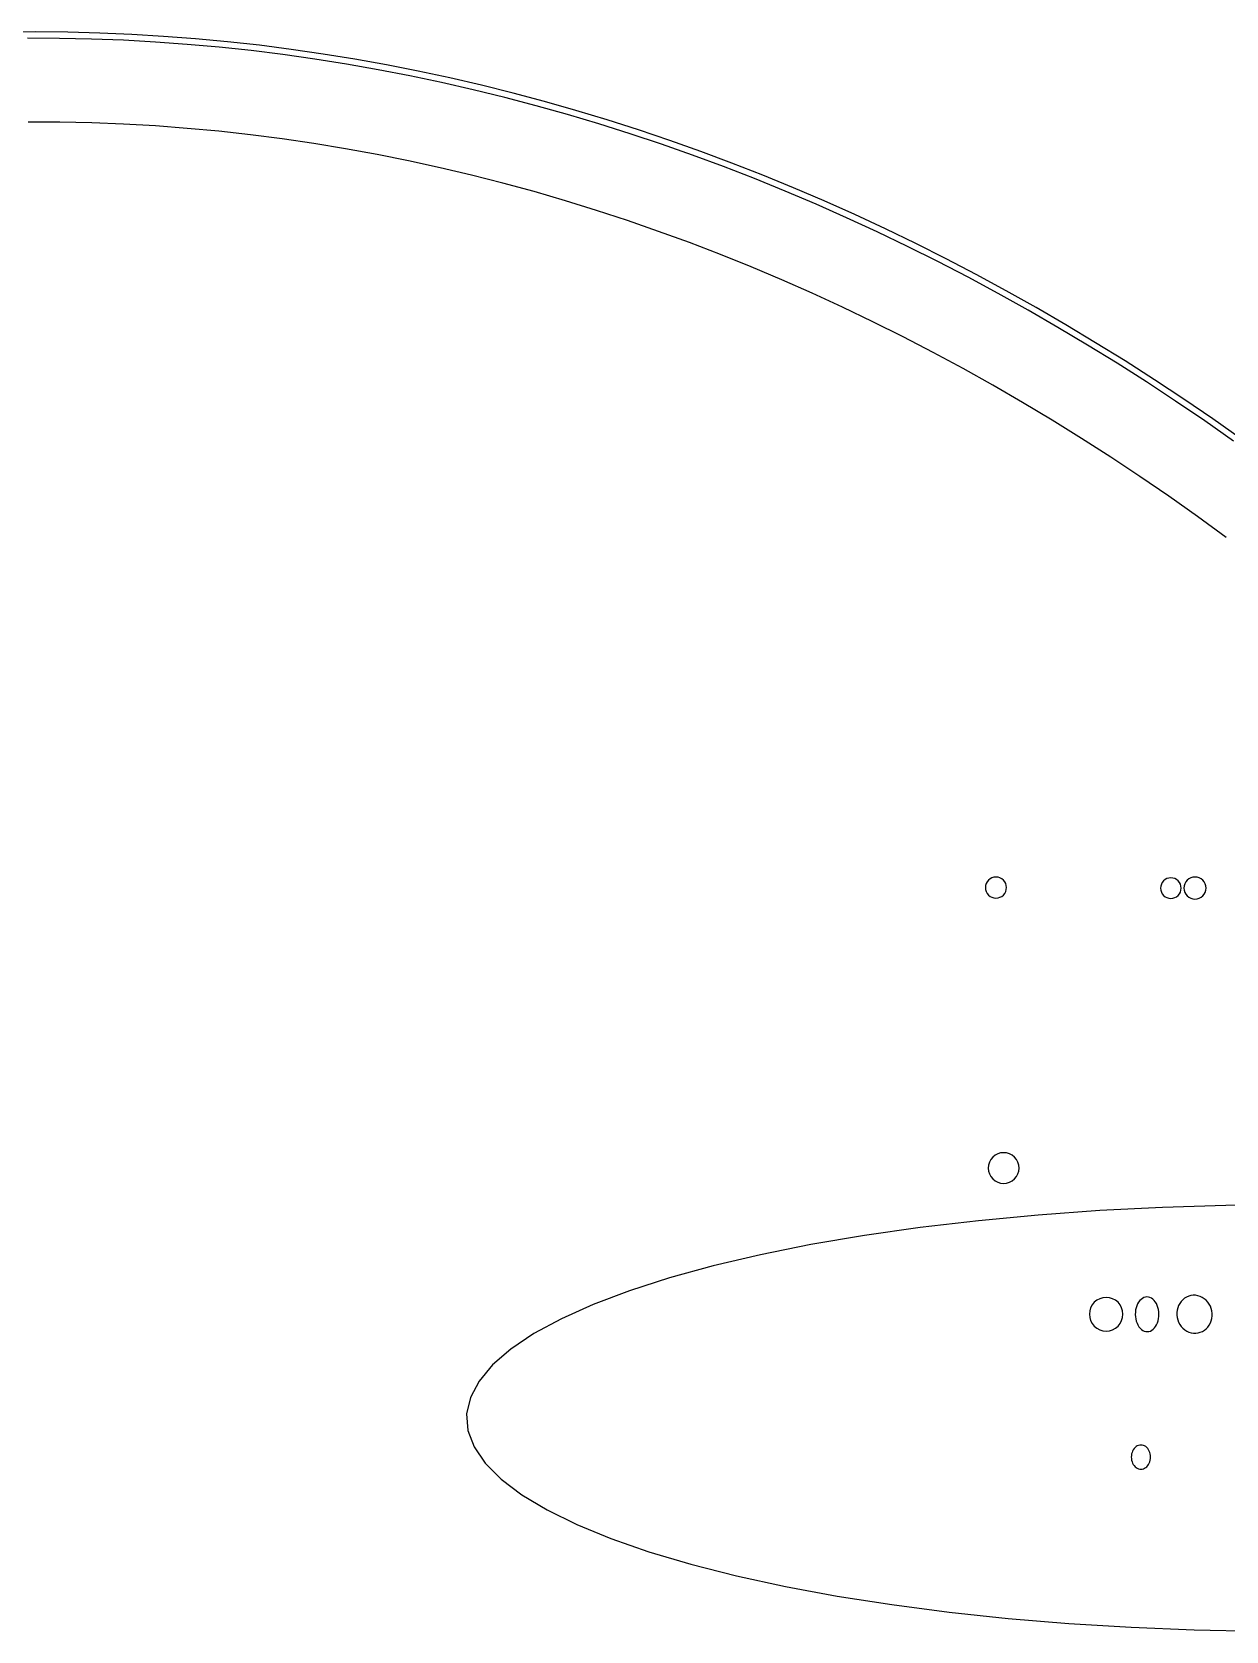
# Model space of a CAD drawing. Extents: x -4 to 217, y -26 to 302.
# Drawn here: x 106.2 to 153.4, y 238.6 to 301.8 of the extents above; entities that cross this region are included whole.
import ezdxf

# ---------------------------------------------------------------- set-up
doc = ezdxf.new("R2010")
doc.units = 0

msp = doc.modelspace()

# ---------------------------------------------------------------- linework, layer by layer
at = {"layer": 'CIRCLES'}
for p, q in [((143.929, 268.172), (143.905, 268.094)), ((143.968, 268.244), (143.929, 268.172)), ((144.02, 268.307), (143.968, 268.244)), ((144.083, 268.359), (144.02, 268.307)), ((144.155, 268.398), (144.083, 268.359)), ((144.233, 268.421), (144.155, 268.398)), ((144.314, 268.429), (144.233, 268.421)), ((144.396, 268.421), (144.314, 268.429)), ((144.474, 268.398), (144.396, 268.421)), ((144.546, 268.359), (144.474, 268.398)), ((144.609, 268.307), (144.546, 268.359)), ((144.661, 268.244), (144.609, 268.307)), ((144.7, 268.172), (144.661, 268.244)), ((144.723, 268.094), (144.7, 268.172)), ((150.86, 268.147), (150.837, 268.071)), ((150.897, 268.217), (150.86, 268.147)), ((150.948, 268.279), (150.897, 268.217)), ((151.01, 268.33), (150.948, 268.279)), ((151.08, 268.367), (151.01, 268.33)), ((151.156, 268.39), (151.08, 268.367)), ((151.236, 268.398), (151.156, 268.39)), ((151.315, 268.39), (151.236, 268.398)), ((151.392, 268.367), (151.315, 268.39)), ((151.462, 268.33), (151.392, 268.367)), ((151.524, 268.279), (151.462, 268.33)), ((151.574, 268.217), (151.524, 268.279)), ((151.612, 268.147), (151.574, 268.217)), ((151.635, 268.071), (151.612, 268.147)), ((151.785, 268.158), (151.76, 268.076)), ((151.826, 268.234), (151.785, 268.158)), ((151.88, 268.3), (151.826, 268.234)), ((151.946, 268.354), (151.88, 268.3)), ((152.021, 268.394), (151.946, 268.354)), ((152.103, 268.419), (152.021, 268.394)), ((152.188, 268.428), (152.103, 268.419)), ((152.273, 268.419), (152.188, 268.428)), ((152.355, 268.394), (152.273, 268.419)), ((152.431, 268.354), (152.355, 268.394)), ((152.497, 268.3), (152.431, 268.354)), ((152.551, 268.234), (152.497, 268.3)), ((152.591, 268.158), (152.551, 268.234)), ((152.616, 268.076), (152.591, 268.158)), ((143.905, 268.094), (143.897, 268.012)), ((143.897, 268.012), (143.905, 267.931)), ((143.905, 267.931), (143.929, 267.853)), ((143.929, 267.853), (143.968, 267.781)), ((143.968, 267.781), (144.02, 267.718)), ((144.02, 267.718), (144.083, 267.666)), ((144.083, 267.666), (144.155, 267.627)), ((144.155, 267.627), (144.233, 267.603)), ((144.233, 267.603), (144.314, 267.595)), ((144.314, 267.595), (144.396, 267.603)), ((144.396, 267.603), (144.474, 267.627)), ((144.474, 267.627), (144.546, 267.666)), ((144.546, 267.666), (144.609, 267.718)), ((144.609, 267.718), (144.661, 267.781)), ((144.661, 267.781), (144.7, 267.853)), ((144.7, 267.853), (144.723, 267.931)), ((144.731, 268.012), (144.723, 268.094)), ((144.723, 267.931), (144.731, 268.012)), ((150.837, 268.071), (150.829, 267.991)), ((150.829, 267.991), (150.837, 267.912)), ((150.837, 267.912), (150.86, 267.835)), ((150.86, 267.835), (150.897, 267.765)), ((150.897, 267.765), (150.948, 267.703)), ((150.948, 267.703), (151.01, 267.653)), ((151.01, 267.653), (151.08, 267.615)), ((151.08, 267.615), (151.156, 267.592)), ((151.156, 267.592), (151.236, 267.584)), ((151.236, 267.584), (151.315, 267.592)), ((151.315, 267.592), (151.392, 267.615)), ((151.392, 267.615), (151.462, 267.653)), ((151.462, 267.653), (151.524, 267.703)), ((151.524, 267.703), (151.574, 267.765)), ((151.574, 267.765), (151.612, 267.835)), ((151.612, 267.835), (151.635, 267.912)), ((151.643, 267.991), (151.635, 268.071)), ((151.635, 267.912), (151.643, 267.991)), ((151.76, 268.076), (151.752, 267.991)), ((151.752, 267.991), (151.76, 267.906)), ((151.76, 267.906), (151.785, 267.824)), ((151.785, 267.824), (151.826, 267.749)), ((151.826, 267.749), (151.88, 267.683)), ((151.88, 267.683), (151.946, 267.628)), ((151.946, 267.628), (152.021, 267.588)), ((152.021, 267.588), (152.103, 267.563)), ((152.103, 267.563), (152.188, 267.555)), ((152.188, 267.555), (152.273, 267.563)), ((152.273, 267.563), (152.355, 267.588)), ((152.355, 267.588), (152.431, 267.628)), ((152.431, 267.628), (152.497, 267.683)), ((152.497, 267.683), (152.551, 267.749)), ((152.551, 267.749), (152.591, 267.824)), ((152.591, 267.824), (152.616, 267.906)), ((152.625, 267.991), (152.616, 268.076)), ((152.616, 267.906), (152.625, 267.991)), ((144.281, 257.427), (144.189, 257.351)), ((144.386, 257.483), (144.281, 257.427)), ((144.5, 257.518), (144.386, 257.483)), ((144.619, 257.529), (144.5, 257.518)), ((144.738, 257.518), (144.619, 257.529)), ((144.852, 257.483), (144.738, 257.518)), ((144.957, 257.427), (144.852, 257.483)), ((145.049, 257.351), (144.957, 257.427)), ((144.023, 257.04), (144.011, 256.921)), ((144.011, 256.921), (144.023, 256.802)), ((144.057, 257.154), (144.023, 257.04)), ((144.023, 256.802), (144.057, 256.688)), ((144.113, 257.259), (144.057, 257.154)), ((144.189, 257.351), (144.113, 257.259)), ((145.125, 257.259), (145.049, 257.351)), ((145.181, 257.154), (145.125, 257.259)), ((145.216, 257.04), (145.181, 257.154)), ((145.181, 256.688), (145.216, 256.802)), ((145.227, 256.921), (145.216, 257.04)), ((145.216, 256.802), (145.227, 256.921)), ((144.057, 256.688), (144.113, 256.583)), ((144.113, 256.583), (144.189, 256.491)), ((144.189, 256.491), (144.281, 256.415)), ((144.281, 256.415), (144.386, 256.359)), ((144.386, 256.359), (144.5, 256.324)), ((144.5, 256.324), (144.619, 256.313)), ((144.619, 256.313), (144.738, 256.324)), ((144.738, 256.324), (144.852, 256.359)), ((144.852, 256.359), (144.957, 256.415)), ((144.957, 256.415), (145.049, 256.491)), ((145.049, 256.491), (145.125, 256.583)), ((145.125, 256.583), (145.181, 256.688)), ((148.306, 251.695), (148.205, 251.612)), ((148.42, 251.756), (148.306, 251.695)), ((148.545, 251.794), (148.42, 251.756)), ((148.675, 251.807), (148.545, 251.794)), ((148.804, 251.794), (148.675, 251.807)), ((148.929, 251.756), (148.804, 251.794)), ((149.044, 251.695), (148.929, 251.756)), ((149.144, 251.612), (149.044, 251.695)), ((148.023, 251.272), (148.01, 251.143)), ((148.01, 251.143), (148.023, 251.013)), ((148.061, 251.397), (148.023, 251.272)), ((148.122, 251.512), (148.061, 251.397)), ((148.205, 251.612), (148.122, 251.512)), ((149.227, 251.512), (149.144, 251.612)), ((149.288, 251.397), (149.227, 251.512)), ((149.326, 251.272), (149.288, 251.397)), ((149.339, 251.143), (149.326, 251.272)), ((149.326, 251.013), (149.339, 251.143)), ((148.023, 251.013), (148.061, 250.888)), ((148.061, 250.888), (148.122, 250.773)), ((148.122, 250.773), (148.205, 250.673)), ((148.205, 250.673), (148.306, 250.59)), ((148.306, 250.59), (148.42, 250.529)), ((148.42, 250.529), (148.545, 250.491)), ((148.545, 250.491), (148.675, 250.478)), ((148.675, 250.478), (148.804, 250.491)), ((148.804, 250.491), (148.929, 250.529)), ((148.929, 250.529), (149.044, 250.59)), ((149.044, 250.59), (149.144, 250.673)), ((149.144, 250.673), (149.227, 250.773)), ((149.227, 250.773), (149.288, 250.888)), ((149.288, 250.888), (149.326, 251.013))]:
    msp.add_line(p, q, dxfattribs=at)
at = {"layer": 'ELLIPSES'}
for p, q in [((106.327, 301.846), (105.062, 301.835)), ((107.592, 301.835), (106.327, 301.846)), ((108.857, 301.803), (107.592, 301.835)), ((110.122, 301.749), (108.857, 301.803)), ((111.386, 301.673), (110.122, 301.749)), ((112.649, 301.577), (111.386, 301.673)), ((107.268, 301.592), (106.003, 301.597)), ((108.532, 301.565), (107.268, 301.592)), ((109.796, 301.516), (108.532, 301.565)), ((111.06, 301.446), (109.796, 301.516)), ((112.323, 301.354), (111.06, 301.446)), ((113.585, 301.241), (112.323, 301.354)), ((113.912, 301.458), (112.649, 301.577)), ((114.847, 301.107), (113.585, 301.241)), ((115.173, 301.318), (113.912, 301.458)), ((116.107, 300.95), (114.847, 301.107)), ((116.434, 301.157), (115.173, 301.318)), ((117.693, 300.974), (116.434, 301.157)), ((117.366, 300.773), (116.107, 300.95)), ((118.623, 300.574), (117.366, 300.773)), ((118.95, 300.77), (117.693, 300.974)), ((119.879, 300.353), (118.623, 300.574)), ((120.206, 300.545), (118.95, 300.77)), ((121.133, 300.111), (119.879, 300.353)), ((121.46, 300.298), (120.206, 300.545)), ((122.385, 299.848), (121.133, 300.111)), ((122.712, 300.03), (121.46, 300.298)), ((123.635, 299.563), (122.385, 299.848)), ((123.962, 299.74), (122.712, 300.03)), ((125.21, 299.429), (123.962, 299.74)), ((124.882, 299.257), (123.635, 299.563)), ((126.127, 298.93), (124.882, 299.257)), ((126.455, 299.097), (125.21, 299.429)), ((127.697, 298.744), (126.455, 299.097)), ((127.37, 298.581), (126.127, 298.93)), ((128.61, 298.211), (127.37, 298.581)), ((128.937, 298.37), (127.697, 298.744)), ((107.285, 298.28), (106.027, 298.286)), ((108.543, 298.252), (107.285, 298.28)), ((109.801, 298.202), (108.543, 298.252)), ((111.059, 298.129), (109.801, 298.202)), ((112.316, 298.035), (111.059, 298.129)), ((113.572, 297.918), (112.316, 298.035)), ((114.826, 297.779), (113.572, 297.918)), ((129.847, 297.821), (128.61, 298.211)), ((130.174, 297.975), (128.937, 298.37)), ((131.08, 297.409), (129.847, 297.821)), ((131.407, 297.559), (130.174, 297.975)), ((116.08, 297.617), (114.826, 297.779)), ((117.333, 297.434), (116.08, 297.617)), ((118.584, 297.228), (117.333, 297.434)), ((119.833, 297.001), (118.584, 297.228)), ((132.311, 296.976), (131.08, 297.409)), ((132.637, 297.121), (131.407, 297.559)), ((121.08, 296.751), (119.833, 297.001)), ((122.325, 296.479), (121.08, 296.751)), ((133.538, 296.522), (132.311, 296.976)), ((133.864, 296.663), (132.637, 297.121)), ((135.087, 296.184), (133.864, 296.663)), ((123.568, 296.185), (122.325, 296.479)), ((124.809, 295.869), (123.568, 296.185)), ((134.761, 296.047), (133.538, 296.522)), ((135.981, 295.552), (134.761, 296.047)), ((136.307, 295.684), (135.087, 296.184)), ((126.047, 295.532), (124.809, 295.869)), ((127.282, 295.172), (126.047, 295.532)), ((137.197, 295.035), (135.981, 295.552)), ((137.522, 295.164), (136.307, 295.684)), ((128.515, 294.791), (127.282, 295.172)), ((129.744, 294.387), (128.515, 294.791)), ((138.408, 294.498), (137.197, 295.035)), ((138.734, 294.623), (137.522, 295.164)), ((130.97, 293.962), (129.744, 294.387)), ((139.616, 293.941), (138.408, 294.498)), ((139.941, 294.061), (138.734, 294.623)), ((141.143, 293.479), (139.941, 294.061)), ((132.193, 293.516), (130.97, 293.962)), ((133.412, 293.048), (132.193, 293.516)), ((140.819, 293.362), (139.616, 293.941)), ((142.341, 292.876), (141.143, 293.479)), ((134.627, 292.558), (133.412, 293.048)), ((142.018, 292.764), (140.819, 293.362)), ((143.211, 292.145), (142.018, 292.764)), ((143.535, 292.253), (142.341, 292.876)), ((135.839, 292.047), (134.627, 292.558)), ((144.4, 291.505), (143.211, 292.145)), ((144.723, 291.61), (143.535, 292.253)), ((137.046, 291.514), (135.839, 292.047)), ((138.249, 290.96), (137.046, 291.514)), ((145.584, 290.845), (144.4, 291.505)), ((145.907, 290.946), (144.723, 291.61)), ((139.447, 290.385), (138.249, 290.96)), ((147.085, 290.263), (145.907, 290.946)), ((140.641, 289.789), (139.447, 290.385)), ((146.763, 290.166), (145.584, 290.845)), ((148.258, 289.559), (147.085, 290.263)), ((141.831, 289.172), (140.641, 289.789)), ((147.936, 289.466), (146.763, 290.166)), ((143.015, 288.533), (141.831, 289.172)), ((149.104, 288.746), (147.936, 289.466)), ((149.425, 288.836), (148.258, 289.559)), ((144.194, 287.874), (143.015, 288.533)), ((150.267, 288.006), (149.104, 288.746)), ((150.587, 288.093), (149.425, 288.836)), ((145.368, 287.194), (144.194, 287.874)), ((151.423, 287.247), (150.267, 288.006)), ((151.743, 287.33), (150.587, 288.093)), ((146.536, 286.493), (145.368, 287.194)), ((152.574, 286.467), (151.423, 287.247)), ((152.892, 286.547), (151.743, 287.33)), ((147.699, 285.772), (146.536, 286.493)), ((153.718, 285.669), (152.574, 286.467)), ((154.036, 285.745), (152.892, 286.547)), ((148.856, 285.03), (147.699, 285.772)), ((150.007, 284.268), (148.856, 285.03)), ((151.153, 283.485), (150.007, 284.268)), ((152.292, 282.682), (151.153, 283.485)), ((153.424, 281.859), (152.292, 282.682)), ((155.935, 255.464), (153.411, 255.439)), ((143.618, 254.838), (141.319, 254.568)), ((145.991, 255.062), (143.618, 254.838)), ((148.424, 255.237), (145.991, 255.062)), ((150.903, 255.363), (148.424, 255.237)), ((153.411, 255.439), (150.903, 255.363)), ((139.108, 254.252), (136.997, 253.893)), ((141.319, 254.568), (139.108, 254.252)), ((136.997, 253.893), (135.001, 253.493)), ((133.131, 253.053), (131.398, 252.578)), ((135.001, 253.493), (133.131, 253.053)), ((131.398, 252.578), (129.812, 252.069)), ((129.812, 252.069), (128.384, 251.53)), ((150.004, 251.678), (149.959, 251.619)), ((150.054, 251.729), (150.004, 251.678)), ((150.108, 251.769), (150.054, 251.729)), ((150.165, 251.799), (150.108, 251.769)), ((150.225, 251.817), (150.165, 251.799)), ((150.286, 251.824), (150.225, 251.817)), ((150.347, 251.819), (150.286, 251.824)), ((150.407, 251.802), (150.347, 251.819)), ((150.466, 251.774), (150.407, 251.802)), ((150.521, 251.736), (150.466, 251.774)), ((150.572, 251.686), (150.521, 251.736)), ((150.619, 251.628), (150.572, 251.686)), ((151.705, 251.716), (151.641, 251.649)), ((151.778, 251.774), (151.705, 251.716)), ((151.857, 251.821), (151.778, 251.774)), ((151.942, 251.857), (151.857, 251.821)), ((152.03, 251.88), (151.942, 251.857)), ((152.121, 251.891), (152.03, 251.88)), ((152.213, 251.889), (152.121, 251.891)), ((152.304, 251.874), (152.213, 251.889)), ((152.393, 251.846), (152.304, 251.874)), ((152.478, 251.807), (152.393, 251.846)), ((152.557, 251.756), (152.478, 251.807)), ((152.63, 251.694), (152.557, 251.756)), ((152.696, 251.623), (152.63, 251.694)), ((128.384, 251.53), (127.121, 250.964)), ((149.831, 251.221), (149.828, 251.132)), ((149.828, 251.132), (149.834, 251.042)), ((149.842, 251.31), (149.831, 251.221)), ((149.834, 251.042), (149.847, 250.955)), ((149.86, 251.395), (149.842, 251.31)), ((149.886, 251.476), (149.86, 251.395)), ((149.919, 251.551), (149.886, 251.476)), ((149.959, 251.619), (149.919, 251.551)), ((150.661, 251.561), (150.619, 251.628)), ((150.695, 251.487), (150.661, 251.561)), ((150.724, 251.407), (150.695, 251.487)), ((150.744, 251.322), (150.724, 251.407)), ((150.758, 251.234), (150.744, 251.322)), ((150.749, 250.967), (150.76, 251.055)), ((150.763, 251.145), (150.758, 251.234)), ((150.76, 251.055), (150.763, 251.145)), ((151.481, 251.304), (151.469, 251.207)), ((151.469, 251.207), (151.47, 251.109)), ((151.47, 251.109), (151.482, 251.012)), ((151.505, 251.398), (151.481, 251.304)), ((151.539, 251.488), (151.505, 251.398)), ((151.585, 251.572), (151.539, 251.488)), ((151.641, 251.649), (151.585, 251.572)), ((152.752, 251.544), (152.696, 251.623)), ((152.798, 251.458), (152.752, 251.544)), ((152.833, 251.367), (152.798, 251.458)), ((152.857, 251.271), (152.833, 251.367)), ((152.87, 251.174), (152.857, 251.271)), ((152.858, 250.979), (152.87, 251.076)), ((152.87, 251.076), (152.87, 251.174)), ((127.121, 250.964), (126.031, 250.374)), ((149.847, 250.955), (149.868, 250.87)), ((149.868, 250.87), (149.896, 250.79)), ((149.896, 250.79), (149.931, 250.716)), ((149.931, 250.716), (149.972, 250.649)), ((149.972, 250.649), (150.019, 250.59)), ((150.019, 250.59), (150.07, 250.541)), ((150.07, 250.541), (150.126, 250.502)), ((150.126, 250.502), (150.184, 250.474)), ((150.184, 250.474), (150.244, 250.458)), ((150.244, 250.458), (150.305, 250.453)), ((150.305, 250.453), (150.366, 250.459)), ((150.366, 250.459), (150.426, 250.478)), ((150.426, 250.478), (150.483, 250.507)), ((150.483, 250.507), (150.538, 250.548)), ((150.538, 250.548), (150.588, 250.598)), ((150.588, 250.598), (150.633, 250.658)), ((150.633, 250.658), (150.672, 250.726)), ((150.672, 250.726), (150.705, 250.801)), ((150.705, 250.801), (150.731, 250.882)), ((150.731, 250.882), (150.749, 250.967)), ((151.482, 251.012), (151.506, 250.916)), ((151.506, 250.916), (151.542, 250.825)), ((151.542, 250.825), (151.588, 250.739)), ((151.588, 250.739), (151.644, 250.66)), ((151.644, 250.66), (151.709, 250.589)), ((151.709, 250.589), (151.782, 250.528)), ((151.782, 250.528), (151.862, 250.477)), ((151.862, 250.477), (151.947, 250.437)), ((151.947, 250.437), (152.035, 250.41)), ((152.035, 250.41), (152.127, 250.395)), ((152.218, 250.392), (152.309, 250.403)), ((152.309, 250.403), (152.398, 250.426)), ((152.398, 250.426), (152.482, 250.462)), ((152.482, 250.462), (152.562, 250.509)), ((152.562, 250.509), (152.634, 250.567)), ((152.634, 250.567), (152.699, 250.635)), ((152.699, 250.635), (152.755, 250.711)), ((152.755, 250.711), (152.8, 250.795)), ((152.8, 250.795), (152.835, 250.885)), ((152.835, 250.885), (152.858, 250.979)), ((125.122, 249.765), (124.397, 249.139)), ((126.031, 250.374), (125.122, 249.765)), ((152.127, 250.395), (152.218, 250.392)), ((124.397, 249.139), (123.863, 248.5)), ((123.863, 248.5), (123.521, 247.852)), ((123.521, 247.852), (123.374, 247.2)), ((123.374, 247.2), (123.423, 246.546)), ((123.423, 246.546), (123.668, 245.896)), ((123.668, 245.896), (124.106, 245.252)), ((149.673, 245.554), (149.669, 245.492)), ((149.669, 245.492), (149.673, 245.43)), ((149.682, 245.615), (149.673, 245.554)), ((149.673, 245.43), (149.682, 245.368)), ((149.698, 245.674), (149.682, 245.615)), ((149.682, 245.368), (149.698, 245.309)), ((149.72, 245.73), (149.698, 245.674)), ((149.748, 245.782), (149.72, 245.73)), ((149.781, 245.829), (149.748, 245.782)), ((149.818, 245.87), (149.781, 245.829)), ((149.86, 245.905), (149.818, 245.87)), ((149.905, 245.933), (149.86, 245.905)), ((149.952, 245.953), (149.905, 245.933)), ((150.001, 245.965), (149.952, 245.953)), ((150.05, 245.969), (150.001, 245.965)), ((150.1, 245.965), (150.05, 245.969)), ((150.149, 245.953), (150.1, 245.965)), ((150.196, 245.933), (150.149, 245.953)), ((150.241, 245.905), (150.196, 245.933)), ((150.283, 245.87), (150.241, 245.905)), ((150.32, 245.829), (150.283, 245.87)), ((150.353, 245.782), (150.32, 245.829)), ((150.381, 245.73), (150.353, 245.782)), ((150.403, 245.674), (150.381, 245.73)), ((150.419, 245.615), (150.403, 245.674)), ((150.403, 245.309), (150.419, 245.368)), ((150.428, 245.554), (150.419, 245.615)), ((150.419, 245.368), (150.428, 245.43)), ((150.432, 245.492), (150.428, 245.554)), ((150.428, 245.43), (150.432, 245.492)), ((124.106, 245.252), (124.736, 244.619)), ((149.698, 245.309), (149.72, 245.253)), ((149.72, 245.253), (149.748, 245.201)), ((149.748, 245.201), (149.781, 245.155)), ((149.781, 245.155), (149.818, 245.113)), ((149.818, 245.113), (149.86, 245.079)), ((149.86, 245.079), (149.905, 245.051)), ((149.905, 245.051), (149.952, 245.031)), ((149.952, 245.031), (150.001, 245.019)), ((150.001, 245.019), (150.05, 245.015)), ((150.05, 245.015), (150.1, 245.019)), ((150.1, 245.019), (150.149, 245.031)), ((150.149, 245.031), (150.196, 245.051)), ((150.196, 245.051), (150.241, 245.079)), ((150.241, 245.079), (150.283, 245.113)), ((150.283, 245.113), (150.32, 245.155)), ((150.32, 245.155), (150.353, 245.201)), ((150.353, 245.201), (150.381, 245.253)), ((150.381, 245.253), (150.403, 245.309)), ((124.736, 244.619), (125.554, 244.001)), ((125.554, 244.001), (126.554, 243.4)), ((126.554, 243.4), (127.731, 242.822)), ((127.731, 242.822), (129.078, 242.269)), ((129.078, 242.269), (130.586, 241.745)), ((130.586, 241.745), (132.247, 241.252)), ((132.247, 241.252), (134.05, 240.795)), ((134.05, 240.795), (135.984, 240.375)), ((135.984, 240.375), (138.039, 239.995)), ((138.039, 239.995), (140.201, 239.657)), ((140.201, 239.657), (142.458, 239.364)), ((142.458, 239.364), (144.796, 239.116)), ((144.796, 239.116), (147.201, 238.917)), ((147.201, 238.917), (149.659, 238.766)), ((149.659, 238.766), (152.154, 238.665)), ((152.154, 238.665), (154.672, 238.614))]:
    msp.add_line(p, q, dxfattribs=at)

doc.saveas('drawing.dxf')
